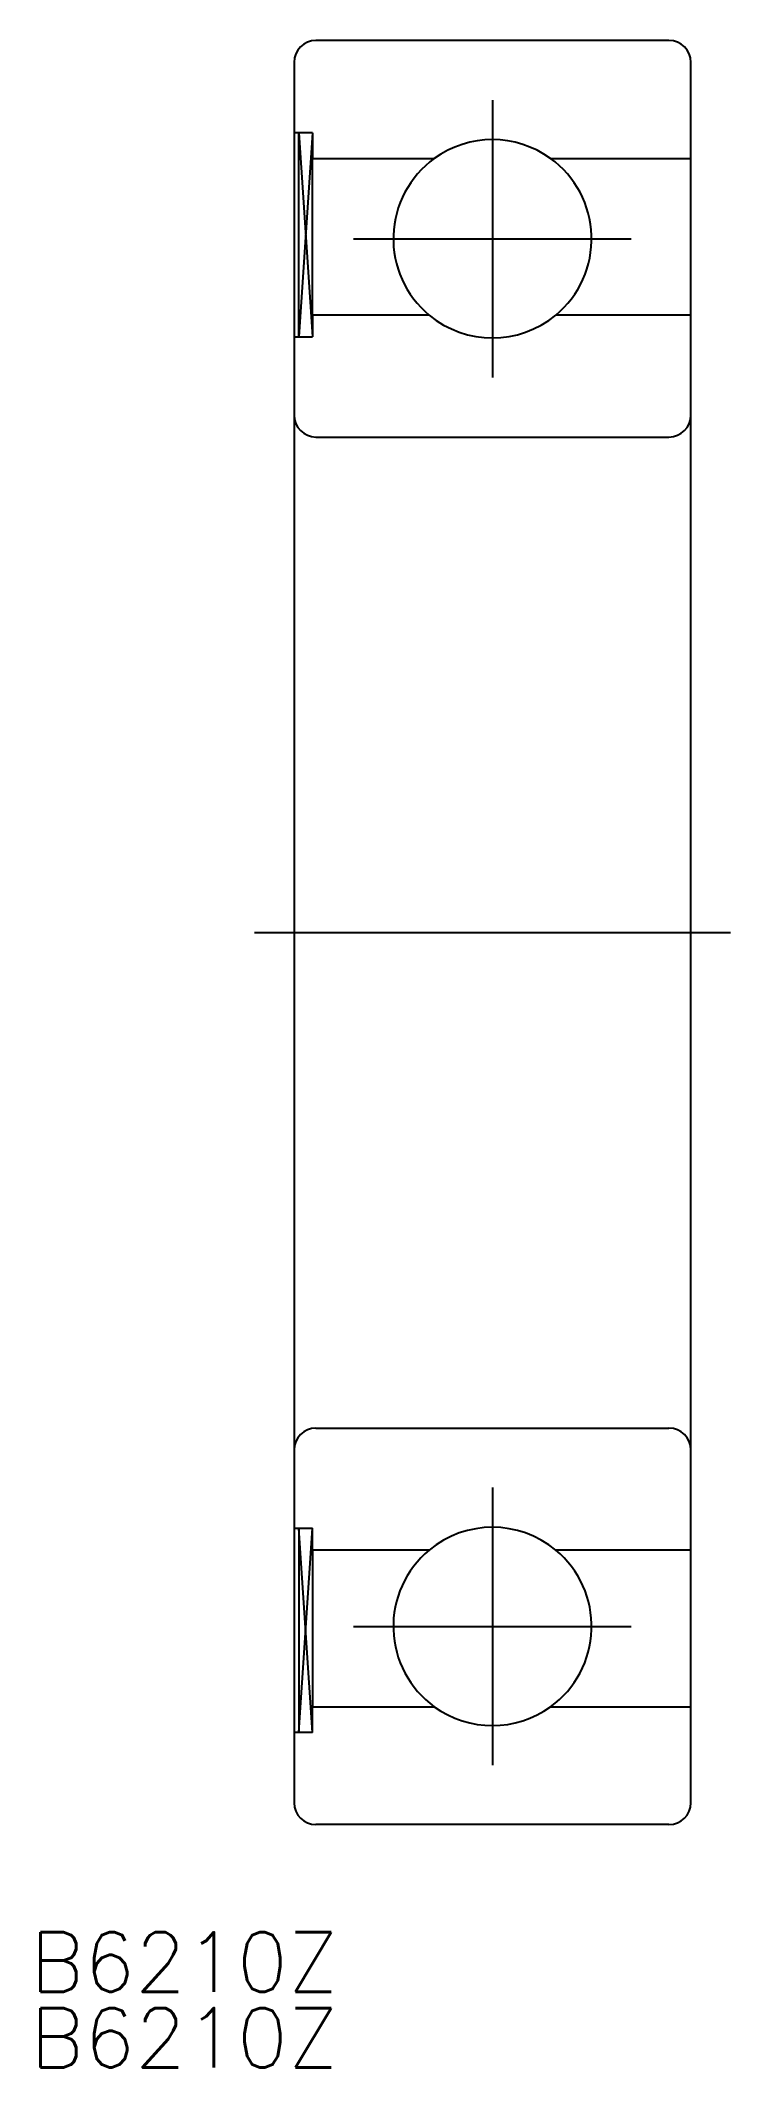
# Model space of a CAD drawing. Extents: x -23 to 12, y -57 to 45.
import ezdxf

# ---------------------------------------------------------------- set-up
doc = ezdxf.new("R2010")
doc.units = 0
doc.linetypes.add('CENTER', pattern=[50.8, 31.75, -6.35, 6.35, -6.35])
doc.layers.get('0').update_dxf_attribs({"linetype": 'CONTINUOUS'})
doc.layers.add('CENTER', color=1, linetype='CENTER')
doc.styles.get("Standard").update_dxf_attribs({"font": 'txt.shx', "height": 3, "bigfont": 'bigfont.shx'})

# ---------------------------------------------------------------- blocks, each defined once
blk = doc.blocks.new('*U2')
at = {"color": 7, "linetype": 'CONTINUOUS'}
blk.add_text('B6210Z', height=3, dxfattribs=at).set_placement((-23.3, -53.43))
blk = doc.blocks.new('*U3')
at = {"color": 7, "linetype": 'CONTINUOUS'}
blk.add_text('B6210Z', height=3, dxfattribs=at).set_placement((-23.3, -57.25))

msp = doc.modelspace()

# ---------------------------------------------------------------- linework, layer by layer
at = {"color": 7, "linetype": 'CONTINUOUS'}
for p, q in [((8.9, 45), (-8.9, 45)), ((-10, 43.9), (-10, -43.9)), ((10, -43.9), (10, 43.9)), ((-9.08, 40.35), (-10, 40.35)), ((-9.77, 30.05), (-9.77, 40.35)), ((-9.08, 40.35), (-9.08, 39.05)), ((-9.08, 39.05), (-2.93, 39.05)), ((-9.08, 31.15), (-9.08, 39.05)), ((2.93, 39.05), (10, 39.05)), ((-3.19, 31.15), (-9.08, 31.15)), ((-9.08, 31.15), (-9.08, 30.05)), ((10, 31.15), (3.19, 31.15)), ((-10, 30.05), (-9.08, 30.05)), ((-8.9, 25), (8.9, 25)), ((-8.9, -25), (8.9, -25)), ((-10, -30.05), (-9.08, -30.05)), ((-9.77, -30.05), (-9.77, -40.35)), ((-9.08, -31.15), (-9.08, -30.05)), ((-3.19, -31.15), (-9.08, -31.15)), ((-9.08, -31.15), (-9.08, -39.05)), ((10, -31.15), (3.19, -31.15)), ((-9.08, -39.05), (-2.93, -39.05)), ((-9.08, -40.35), (-9.08, -39.05)), ((2.93, -39.05), (10, -39.05)), ((-9.08, -40.35), (-10, -40.35)), ((8.9, -45), (-8.9, -45))]:
    msp.add_line(p, q, dxfattribs=at)
at = {"color": 3, "linetype": 'CONTINUOUS'}
for p, q in [((-9.77, 40.35), (-9.08, 30.05)), ((-9.08, 40.35), (-9.77, 30.05)), ((-9.77, -40.35), (-9.08, -30.05)), ((-9.08, -40.35), (-9.77, -30.05))]:
    msp.add_line(p, q, dxfattribs=at)
at = {"color": 7, "linetype": 'CONTINUOUS'}
for centre, radius, start, end in [((-8.9, 43.9), 1.1, 90, 180), ((8.9, 43.9), 1.1, 0, 90), ((0, 35), 5, 54.0959, 125.9041), ((0, 35), 5, 125.9041, 230.3539), ((0, 35), 5, 309.6461, 54.0959), ((0, 35), 5, 230.3539, 309.6461), ((-8.9, 26.1), 1.1, 180, 270), ((8.9, 26.1), 1.1, 270, 0), ((-8.9, -26.1), 1.1, 90, 180), ((8.9, -26.1), 1.1, 0, 90), ((0, -35), 5, 50.3539, 129.6461), ((0, -35), 5, 129.6461, 234.0959), ((0, -35), 5, 305.9041, 50.3539), ((0, -35), 5, 234.0959, 305.9041), ((-8.9, -43.9), 1.1, 180, 270), ((8.9, -43.9), 1.1, 270, 0)]:
    msp.add_arc(centre, radius, start, end, dxfattribs=at)
at = {"layer": 'CENTER', "color": 1, "linetype": 'CENTER'}
for p, q in [((0, 42), (0, 28)), ((-7, 35), (7, 35)), ((-12, 0), (12, 0)), ((0, -28), (0, -42)), ((-7, -35), (7, -35))]:
    msp.add_line(p, q, dxfattribs=at)

# ---------------------------------------------------------------- block references
at = {"color": 7, "linetype": 'CONTINUOUS'}
for name in ['*U2', '*U3']:
    msp.add_blockref(name, (0, 0), dxfattribs=at)

doc.saveas('drawing.dxf')
